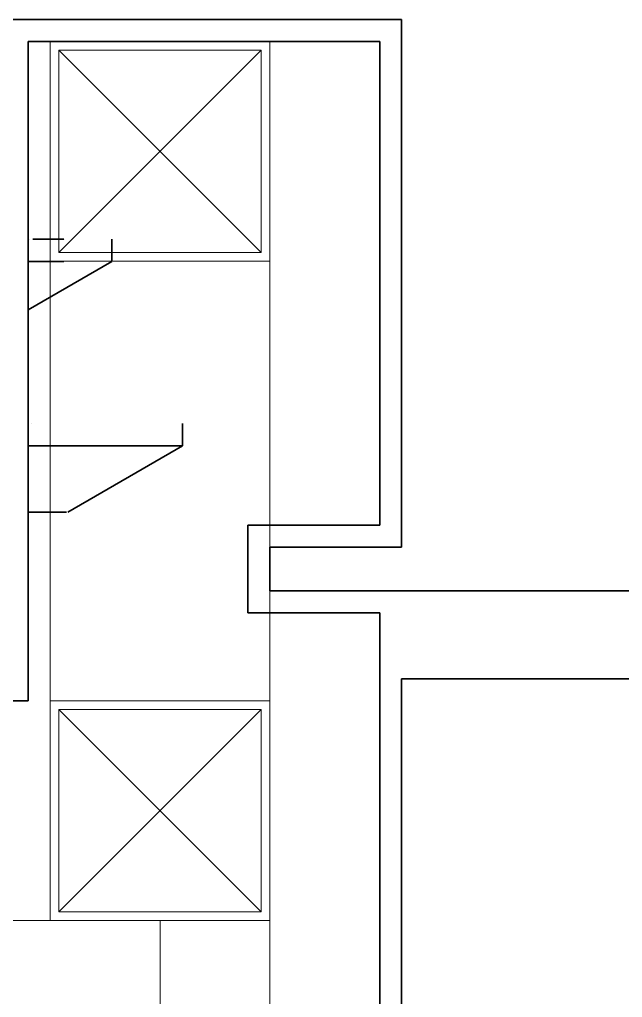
# Model space of a CAD drawing. Header units: millimetres. Extents: x -25371 to 2282244, y -90657 to 147824.
# Drawn here: x 2247403.2 to 2247540.4, y 2154.8 to 2377.3 of the extents above; entities that cross this region are included whole.
import ezdxf

# ---------------------------------------------------------------- set-up
doc = ezdxf.new("R2010")
doc.units = ezdxf.units.MM
doc.layers.add('A-GLAZ-CURT', color=7, linetype='Continuous', lineweight=35)
doc.layers.add('P-PIPE', color=7, linetype='Continuous', lineweight=35)

# ---------------------------------------------------------------- blocks, each defined once
blk = doc.blocks.new('DPA_CP_Entrance Canopy Lower - Depth 4200-5686501-VS01 - ELEVATION 1')
at = {"layer": 'A-GLAZ-CURT', "color": 7}
for p, q in [((33367.75, 106950), (33457.75, 106950)), ((33457.75, 106950), (33367.75, 106950)), ((33457.75, 106950), (33457.75, 106830)), ((33457.75, 106830), (33457.75, 106950)), ((33452.75, 106945), (33372.75, 106945)), ((33372.75, 106945), (33372.75, 106795)), ((33372.75, 106795), (33372.75, 106945)), ((33372.75, 106945), (33452.75, 106945)), ((33452.75, 106835), (33452.75, 106945)), ((33452.75, 106945), (33452.75, 106835)), ((33422.75, 106815), (33422.75, 106835)), ((33422.75, 106835), (33452.75, 106835)), ((33452.75, 106835), (33422.75, 106835)), ((33422.75, 106835), (33422.75, 106815)), ((33457.75, 106830), (33427.75, 106830)), ((33427.75, 106830), (33427.75, 106820)), ((33427.75, 106820), (33427.75, 106830)), ((33427.75, 106830), (33457.75, 106830)), ((33427.75, 106820), (33707.75, 106820)), ((33707.75, 106820), (33427.75, 106820)), ((33452.75, 106815), (33422.75, 106815)), ((33422.75, 106815), (33452.75, 106815)), ((33452.75, 106625), (33452.75, 106815)), ((33452.75, 106815), (33452.75, 106625)), ((33707.75, 106800), (33457.75, 106800)), ((33457.75, 106800), (33457.75, 106620)), ((33457.75, 106620), (33457.75, 106800)), ((33457.75, 106800), (33707.75, 106800)), ((33372.75, 106795), (33127.77, 106795)), ((33127.77, 106795), (33372.75, 106795))]:
    blk.add_line(p, q, dxfattribs=at)
at = {"layer": 'A-GLAZ-CURT', "color": 7, "lineweight": 9}
for p, q in [((33377.75, 106895), (33377.75, 106945)), ((33377.75, 106945), (33427.75, 106945)), ((33377.75, 106945), (33377.75, 106745)), ((33427.75, 106945), (33427.75, 106895)), ((33427.75, 106945), (33427.75, 106625)), ((33379.75, 106897), (33379.75, 106943)), ((33379.75, 106897), (33425.75, 106943)), ((33425.75, 106897), (33379.75, 106943)), ((33379.75, 106943), (33425.75, 106943)), ((33425.75, 106943), (33425.75, 106897)), ((33425.75, 106897), (33379.75, 106897)), ((33427.75, 106895), (33377.75, 106895)), ((33377.75, 106745), (33377.75, 106795)), ((33377.75, 106795), (33427.75, 106795)), ((33427.75, 106795), (33427.75, 106745)), ((33379.75, 106747), (33379.75, 106793)), ((33379.75, 106747), (33425.75, 106793)), ((33425.75, 106747), (33379.75, 106793)), ((33379.75, 106793), (33425.75, 106793)), ((33425.75, 106793), (33425.75, 106747)), ((33425.75, 106747), (33379.75, 106747)), ((33427.75, 106745), (30857.75, 106745)), ((33427.75, 106745), (33377.75, 106745)), ((33402.75, 106745), (33402.75, 106650))]:
    blk.add_line(p, q, dxfattribs=at)
blk = doc.blocks.new('DPA_CP_Entrance Canopy Lower - Depth 4200-V89-VS01 - ELEVATION 1')
at = {"layer": 'A-GLAZ-CURT', "color": 7}
for p, q in [((33367.75, 106950), (33457.75, 106950)), ((33457.75, 106950), (33367.75, 106950)), ((33457.75, 106950), (33457.75, 106830)), ((33457.75, 106830), (33457.75, 106950)), ((33452.75, 106945), (33372.75, 106945)), ((33372.75, 106945), (33372.75, 106795)), ((33372.75, 106795), (33372.75, 106945)), ((33372.75, 106945), (33452.75, 106945)), ((33452.75, 106835), (33452.75, 106945)), ((33452.75, 106945), (33452.75, 106835)), ((33422.75, 106815), (33422.75, 106835)), ((33422.75, 106835), (33452.75, 106835)), ((33452.75, 106835), (33422.75, 106835)), ((33422.75, 106835), (33422.75, 106815)), ((33457.75, 106830), (33427.75, 106830)), ((33427.75, 106830), (33427.75, 106820)), ((33427.75, 106820), (33427.75, 106830)), ((33427.75, 106830), (33457.75, 106830)), ((33427.75, 106820), (33707.75, 106820)), ((33707.75, 106820), (33427.75, 106820)), ((33452.75, 106815), (33422.75, 106815)), ((33422.75, 106815), (33452.75, 106815)), ((33452.75, 106625), (33452.75, 106815)), ((33452.75, 106815), (33452.75, 106625)), ((33707.75, 106800), (33457.75, 106800)), ((33457.75, 106800), (33457.75, 106620)), ((33457.75, 106620), (33457.75, 106800)), ((33457.75, 106800), (33707.75, 106800)), ((33372.75, 106795), (33127.77, 106795)), ((33127.77, 106795), (33372.75, 106795))]:
    blk.add_line(p, q, dxfattribs=at)
at = {"layer": 'A-GLAZ-CURT', "color": 7, "lineweight": 9}
for p, q in [((33377.75, 106895), (33377.75, 106945)), ((33377.75, 106945), (33427.75, 106945)), ((33377.75, 106945), (33377.75, 106745)), ((33427.75, 106945), (33427.75, 106895)), ((33427.75, 106945), (33427.75, 106835)), ((33379.75, 106897), (33379.75, 106943)), ((33379.75, 106897), (33425.75, 106943)), ((33425.75, 106897), (33379.75, 106943)), ((33379.75, 106943), (33425.75, 106943)), ((33425.75, 106943), (33425.75, 106897)), ((33425.75, 106897), (33379.75, 106897)), ((33427.75, 106895), (33377.75, 106895)), ((33427.75, 106830), (33427.75, 106820)), ((33427.75, 106815), (33427.75, 106625)), ((33377.75, 106745), (33377.75, 106795)), ((33377.75, 106795), (33427.75, 106795)), ((33427.75, 106795), (33427.75, 106745)), ((33379.75, 106747), (33379.75, 106793)), ((33379.75, 106747), (33425.75, 106793)), ((33425.75, 106747), (33379.75, 106793)), ((33379.75, 106793), (33425.75, 106793)), ((33425.75, 106793), (33425.75, 106747)), ((33425.75, 106747), (33379.75, 106747)), ((33427.75, 106745), (30857.75, 106745)), ((33427.75, 106745), (33377.75, 106745)), ((33402.75, 106745), (33402.75, 106650))]:
    blk.add_line(p, q, dxfattribs=at)
blk = doc.blocks.new('DPA_CP_Entrance Canopy Lower - Depth 4200-V90-VS01 - ELEVATION 1')
at = {"layer": 'A-GLAZ-CURT', "color": 7}
for p, q in [((33367.75, 106950), (33457.75, 106950)), ((33457.75, 106950), (33367.75, 106950)), ((33457.75, 106950), (33457.75, 106830)), ((33457.75, 106830), (33457.75, 106950)), ((33452.75, 106945), (33372.75, 106945)), ((33372.75, 106945), (33372.75, 106795)), ((33372.75, 106795), (33372.75, 106945)), ((33372.75, 106945), (33452.75, 106945)), ((33452.75, 106835), (33452.75, 106945)), ((33452.75, 106945), (33452.75, 106835)), ((33422.75, 106815), (33422.75, 106835)), ((33422.75, 106835), (33452.75, 106835)), ((33452.75, 106835), (33422.75, 106835)), ((33422.75, 106835), (33422.75, 106815)), ((33457.75, 106830), (33427.75, 106830)), ((33427.75, 106830), (33427.75, 106820)), ((33427.75, 106820), (33427.75, 106830)), ((33427.75, 106830), (33457.75, 106830)), ((33427.75, 106820), (33707.75, 106820)), ((33707.75, 106820), (33427.75, 106820)), ((33452.75, 106815), (33422.75, 106815)), ((33422.75, 106815), (33452.75, 106815)), ((33452.75, 106625), (33452.75, 106815)), ((33452.75, 106815), (33452.75, 106625)), ((33707.75, 106800), (33457.75, 106800)), ((33457.75, 106800), (33457.75, 106620)), ((33457.75, 106620), (33457.75, 106800)), ((33457.75, 106800), (33707.75, 106800)), ((33372.75, 106795), (33127.77, 106795)), ((33127.77, 106795), (33372.75, 106795))]:
    blk.add_line(p, q, dxfattribs=at)
at = {"layer": 'A-GLAZ-CURT', "color": 7, "lineweight": 9}
for p, q in [((33377.75, 106895), (33377.75, 106945)), ((33377.75, 106945), (33427.75, 106945)), ((33377.75, 106945), (33377.75, 106745)), ((33427.75, 106945), (33427.75, 106895)), ((33427.75, 106945), (33427.75, 106835)), ((33379.75, 106897), (33379.75, 106943)), ((33379.75, 106897), (33425.75, 106943)), ((33425.75, 106897), (33379.75, 106943)), ((33379.75, 106943), (33425.75, 106943)), ((33425.75, 106943), (33425.75, 106897)), ((33425.75, 106897), (33379.75, 106897)), ((33427.75, 106895), (33377.75, 106895)), ((33427.75, 106830), (33427.75, 106820)), ((33427.75, 106815), (33427.75, 106625)), ((33377.75, 106745), (33377.75, 106795)), ((33377.75, 106795), (33427.75, 106795)), ((33427.75, 106795), (33427.75, 106745)), ((33379.75, 106747), (33379.75, 106793)), ((33379.75, 106747), (33425.75, 106793)), ((33425.75, 106747), (33379.75, 106793)), ((33379.75, 106793), (33425.75, 106793)), ((33425.75, 106793), (33425.75, 106747)), ((33425.75, 106747), (33379.75, 106747)), ((33427.75, 106745), (30857.75, 106745)), ((33427.75, 106745), (33377.75, 106745)), ((33402.75, 106745), (33402.75, 106650))]:
    blk.add_line(p, q, dxfattribs=at)
blk = doc.blocks.new('DPA_CP_Entrance Canopy Lower - Depth 4200-V91-VS01 - ELEVATION 1')
at = {"layer": 'A-GLAZ-CURT', "color": 7}
for p, q in [((33367.75, 106950), (33457.75, 106950)), ((33457.75, 106950), (33367.75, 106950)), ((33457.75, 106950), (33457.75, 106830)), ((33457.75, 106830), (33457.75, 106950)), ((33452.75, 106945), (33372.75, 106945)), ((33372.75, 106945), (33372.75, 106795)), ((33372.75, 106795), (33372.75, 106945)), ((33372.75, 106945), (33452.75, 106945)), ((33452.75, 106835), (33452.75, 106945)), ((33452.75, 106945), (33452.75, 106835)), ((33422.75, 106815), (33422.75, 106835)), ((33422.75, 106835), (33452.75, 106835)), ((33452.75, 106835), (33422.75, 106835)), ((33422.75, 106835), (33422.75, 106815)), ((33457.75, 106830), (33427.75, 106830)), ((33427.75, 106830), (33427.75, 106820)), ((33427.75, 106820), (33427.75, 106830)), ((33427.75, 106830), (33457.75, 106830)), ((33427.75, 106820), (33707.75, 106820)), ((33707.75, 106820), (33427.75, 106820)), ((33452.75, 106815), (33422.75, 106815)), ((33422.75, 106815), (33452.75, 106815)), ((33452.75, 106625), (33452.75, 106815)), ((33452.75, 106815), (33452.75, 106625)), ((33707.75, 106800), (33457.75, 106800)), ((33457.75, 106800), (33457.75, 106620)), ((33457.75, 106620), (33457.75, 106800)), ((33457.75, 106800), (33707.75, 106800)), ((33372.75, 106795), (33127.77, 106795)), ((33127.77, 106795), (33372.75, 106795))]:
    blk.add_line(p, q, dxfattribs=at)
at = {"layer": 'A-GLAZ-CURT', "color": 7, "lineweight": 9}
for p, q in [((33377.75, 106895), (33377.75, 106945)), ((33377.75, 106945), (33427.75, 106945)), ((33377.75, 106945), (33377.75, 106745)), ((33427.75, 106945), (33427.75, 106895)), ((33427.75, 106945), (33427.75, 106835)), ((33379.75, 106897), (33379.75, 106943)), ((33379.75, 106897), (33425.75, 106943)), ((33425.75, 106897), (33379.75, 106943)), ((33379.75, 106943), (33425.75, 106943)), ((33425.75, 106943), (33425.75, 106897)), ((33425.75, 106897), (33379.75, 106897)), ((33427.75, 106895), (33377.75, 106895)), ((33427.75, 106830), (33427.75, 106820)), ((33427.75, 106815), (33427.75, 106625)), ((33377.75, 106745), (33377.75, 106795)), ((33377.75, 106795), (33427.75, 106795)), ((33427.75, 106795), (33427.75, 106745)), ((33379.75, 106747), (33379.75, 106793)), ((33379.75, 106747), (33425.75, 106793)), ((33425.75, 106747), (33379.75, 106793)), ((33379.75, 106793), (33425.75, 106793)), ((33425.75, 106793), (33425.75, 106747)), ((33425.75, 106747), (33379.75, 106747)), ((33427.75, 106745), (30857.75, 106745)), ((33427.75, 106745), (33377.75, 106745)), ((33402.75, 106745), (33402.75, 106650))]:
    blk.add_line(p, q, dxfattribs=at)
blk = doc.blocks.new('DPA_CP_Entrance Canopy Lower - Depth 4200-5686556-VS01 - ELEVATION 1')
at = {"layer": 'A-GLAZ-CURT', "color": 7}
for p, q in [((33367.75, 106950), (33457.75, 106950)), ((33457.75, 106950), (33367.75, 106950)), ((33457.75, 106950), (33457.75, 106830)), ((33457.75, 106830), (33457.75, 106950)), ((33452.75, 106945), (33372.75, 106945)), ((33372.75, 106945), (33372.75, 106900)), ((33372.75, 106795), (33372.75, 106945)), ((33372.75, 106945), (33452.75, 106945)), ((33452.75, 106835), (33452.75, 106945)), ((33452.75, 106945), (33452.75, 106835)), ((33372.75, 106883.98), (33372.75, 106858.09)), ((33372.75, 106837.95), (33372.75, 106795)), ((33422.75, 106815), (33422.75, 106835)), ((33422.75, 106835), (33452.75, 106835)), ((33452.75, 106835), (33422.75, 106835)), ((33422.75, 106835), (33422.75, 106815)), ((33457.75, 106830), (33427.75, 106830)), ((33427.75, 106830), (33427.75, 106820)), ((33427.75, 106820), (33427.75, 106830)), ((33427.75, 106830), (33457.75, 106830)), ((33427.75, 106820), (33707.75, 106820)), ((33707.75, 106820), (33427.75, 106820)), ((33452.75, 106815), (33422.75, 106815)), ((33422.75, 106815), (33452.75, 106815)), ((33452.75, 106625), (33452.75, 106815)), ((33452.75, 106815), (33452.75, 106625)), ((33707.75, 106800), (33457.75, 106800)), ((33457.75, 106800), (33457.75, 106620)), ((33457.75, 106620), (33457.75, 106800)), ((33457.75, 106800), (33707.75, 106800)), ((33127.77, 106795), (33372.75, 106795)), ((33372.75, 106795), (33337.42, 106795))]:
    blk.add_line(p, q, dxfattribs=at)
at = {"layer": 'A-GLAZ-CURT', "color": 7, "lineweight": 9}
for p, q in [((33377.75, 106895), (33377.75, 106945)), ((33377.75, 106945), (33427.75, 106945)), ((33377.75, 106945), (33377.75, 106745)), ((33427.75, 106945), (33427.75, 106895)), ((33427.75, 106945), (33427.75, 106835)), ((33379.75, 106897), (33379.75, 106943)), ((33379.75, 106897), (33425.75, 106943)), ((33425.75, 106897), (33379.75, 106943)), ((33379.75, 106943), (33425.75, 106943)), ((33425.75, 106943), (33425.75, 106897)), ((33425.75, 106897), (33379.75, 106897)), ((33427.75, 106895), (33377.75, 106895)), ((33427.75, 106830), (33427.75, 106820)), ((33427.75, 106815), (33427.75, 106625)), ((33377.75, 106745), (33377.75, 106795)), ((33377.75, 106795), (33427.75, 106795)), ((33427.75, 106795), (33427.75, 106745)), ((33379.75, 106747), (33379.75, 106793)), ((33379.75, 106747), (33425.75, 106793)), ((33425.75, 106747), (33379.75, 106793)), ((33379.75, 106793), (33425.75, 106793)), ((33425.75, 106793), (33425.75, 106747)), ((33425.75, 106747), (33379.75, 106747)), ((33427.75, 106745), (30857.75, 106745)), ((33427.75, 106745), (33377.75, 106745)), ((33402.75, 106745), (33402.75, 106650))]:
    blk.add_line(p, q, dxfattribs=at)
blk = doc.blocks.new('ø100 RD_ - ø100 RD_-4180713-VS01 - ELEVATION 1')
at = {"layer": 'P-PIPE', "color": 7}
for p, q in [((33373.01, 106900), (33373.01, 106900)), ((33373.77, 106900), (33380.86, 106900)), ((33380.86, 106900), (33373.77, 106900)), ((33380.95, 106900), (33380.95, 106900)), ((33391.78, 106894.96), (33391.78, 106900)), ((33372.75, 106883.98), (33391.78, 106894.96)), ((33380.86, 106894.96), (33372.77, 106894.96)), ((33372.78, 106894.96), (33380.86, 106894.96)), ((33373.77, 106894.96), (33380.86, 106894.96)), ((33380.86, 106894.96), (33373.77, 106894.96)), ((33380.94, 106894.96), (33380.93, 106894.96)), ((33380.95, 106894.96), (33380.95, 106894.96)), ((33373.4, 106858.09), (33373.4, 106858.09)), ((33407.9, 106853.02), (33407.9, 106858.09)), ((33407.63, 106853.02), (33372.92, 106853.02)), ((33372.93, 106853.02), (33407.63, 106853.02)), ((33381.8, 106837.95), (33407.9, 106853.02)), ((33372.93, 106837.95), (33381.14, 106837.95)), ((33381.49, 106837.95), (33372.93, 106837.95))]:
    blk.add_line(p, q, dxfattribs=at)

msp = doc.modelspace()

# ---------------------------------------------------------------- block references
at = {"layer": 'A-GLAZ-CURT', "color": 7}
for name in ['DPA_CP_Entrance Canopy Lower - Depth 4200-5686501-VS01 - ELEVATION 1', 'DPA_CP_Entrance Canopy Lower - Depth 4200-V89-VS01 - ELEVATION 1', 'DPA_CP_Entrance Canopy Lower - Depth 4200-V89-VS01 - ELEVATION 1', 'DPA_CP_Entrance Canopy Lower - Depth 4200-V90-VS01 - ELEVATION 1', 'DPA_CP_Entrance Canopy Lower - Depth 4200-V91-VS01 - ELEVATION 1', 'DPA_CP_Entrance Canopy Lower - Depth 4200-V91-VS01 - ELEVATION 1', 'DPA_CP_Entrance Canopy Lower - Depth 4200-5686556-VS01 - ELEVATION 1']:
    msp.add_blockref(name, (2214032.412, -104572.744), dxfattribs=at)
at = {"layer": 'P-PIPE', "color": 7}
msp.add_blockref('ø100 RD_ - ø100 RD_-4180713-VS01 - ELEVATION 1', (2214032.412, -104572.744), dxfattribs=at)

doc.saveas('drawing.dxf')
